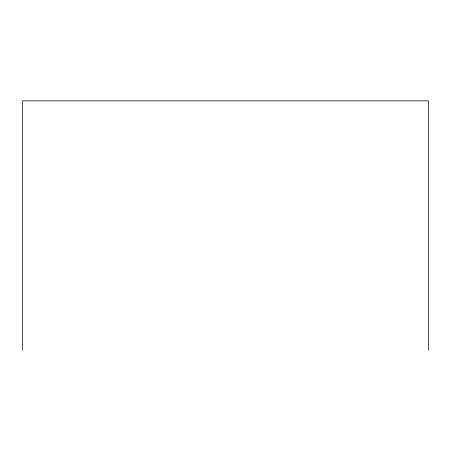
<?xml version="1.0" encoding="UTF-8"?>
<svg xmlns="http://www.w3.org/2000/svg" width="451" height="451" viewBox="0 0 451 451"><rect width="100%" height="100%" fill="white"/><g stroke="black" fill="none" stroke-linecap="round" stroke-linejoin="round"><path stroke-width="0.68" d="M428.45 350.151L428.45 100.849L22.55 100.849L22.55 350.151"/></g></svg>
